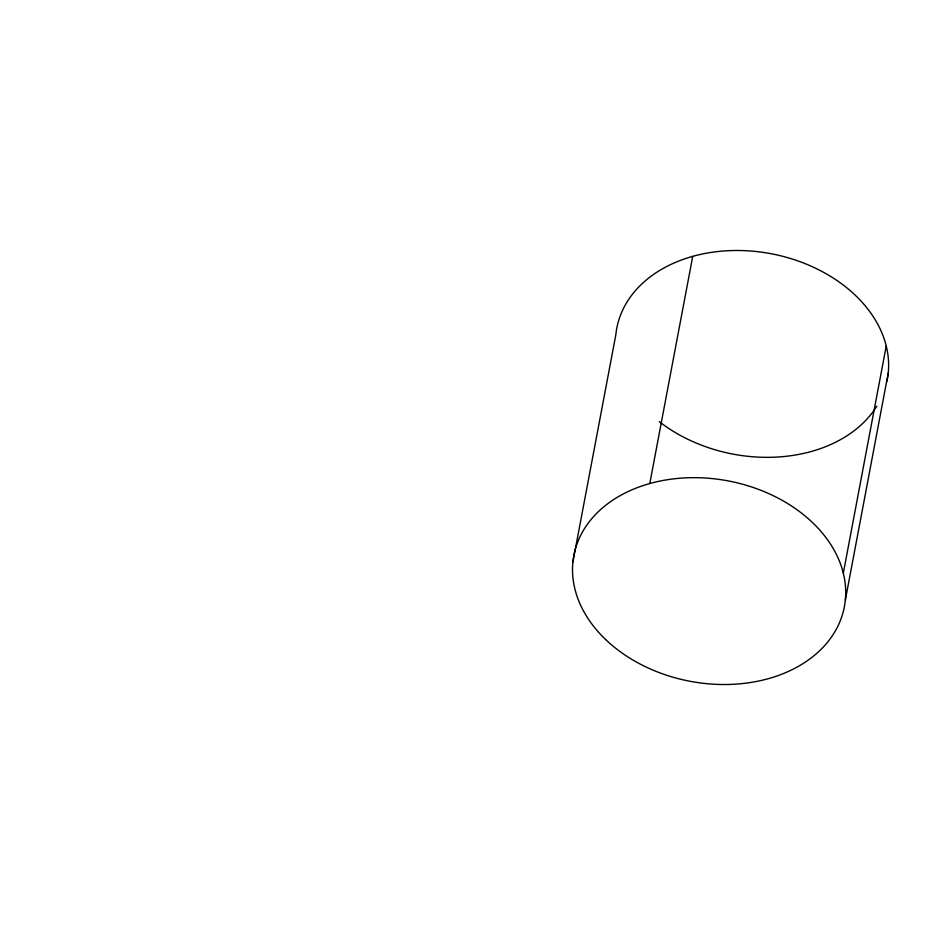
<?xml version="1.0" encoding="UTF-8"?>
<svg xmlns="http://www.w3.org/2000/svg" width="935" height="935" viewBox="0 0 935 935"><rect width="100%" height="100%" fill="white"/><g stroke="black" fill="none" stroke-linecap="round" stroke-linejoin="round"><path stroke-width="1.4" d="M572.886 562.052L615.814 334.87A137.667 101.985 10.7 0 1 767.799 253.128A137.667 101.985 10.7 0 1 886.953 381.258M649.802 483.535L692.73 256.354M843.312 573.167L886.24 345.997M845.322 600.13L888.25 372.948M876.831 406.141A137.667 101.985 10.7 0 1 659.304 421.638M605.599 639.505A137.667 101.985 10.7 0 0 838.052 625.796A137.667 101.985 10.7 0 0 683.672 477.972A137.667 101.985 10.7 0 0 605.599 639.505"/></g></svg>
